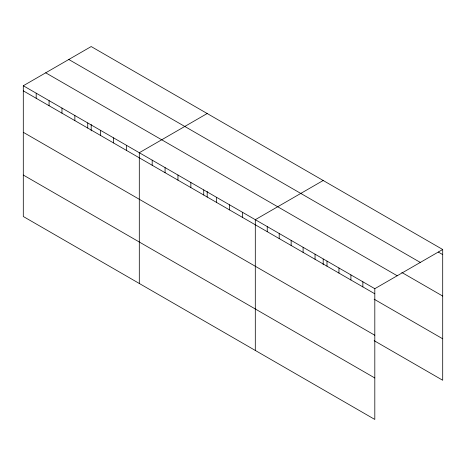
<?xml version="1.0" encoding="UTF-8"?>
<svg xmlns="http://www.w3.org/2000/svg" width="466" height="466" viewBox="0 0 466 466"><rect width="100%" height="100%" fill="white"/><g stroke="black" fill="none" stroke-linecap="round" stroke-linejoin="round"><path stroke-width="0.7" d="M23.3 85.75L374.81 288.693L374.81 419.447L23.3 216.504L23.3 85.75L91.19 46.553L442.7 249.496L442.7 380.25L374.14 340.669M207.189 113.523L139.299 152.72L139.299 283.474M323.188 180.493L255.298 219.69L255.298 350.449M374.81 288.693L442.7 249.496M438.296 252.054L442.7 254.593M68.787 59.485L420.297 262.428M401.814 272.459L442.7 296.061M45.703 72.812L397.213 275.755M23.3 90.847L374.81 293.79M374.14 299.201L442.7 338.788M23.3 132.315L374.81 335.258M23.3 175.041L374.81 377.978M362.857 281.79L362.857 286.893M350.91 274.888L350.91 279.99M338.957 267.991L338.957 273.093M327.004 261.088L327.004 266.191M323.188 259.102L323.188 264.799M315.051 254.191L315.051 259.294M303.104 247.289L303.104 252.391M291.151 240.392L291.151 245.489M279.198 233.489L279.198 238.592M267.245 226.593L267.245 231.689M242.407 212.251L242.407 217.348M229.517 204.807L229.517 209.91M216.632 197.368L216.632 202.465M207.189 191.421L207.189 197.118M203.741 189.924L203.741 195.027M190.85 182.486L190.85 187.582M177.965 175.041L177.965 180.144M165.075 167.603L165.075 172.705M152.19 160.158L152.19 165.261M126.408 145.275L126.408 150.378M113.523 137.837L113.523 142.94M100.633 130.393L100.633 135.495M91.19 124.451L91.19 130.859M87.742 122.954L87.742 128.057M74.857 115.516L74.857 120.612M61.966 108.071L61.966 113.174M49.076 100.633L49.076 105.73M36.191 93.188L36.191 98.291"/></g></svg>
